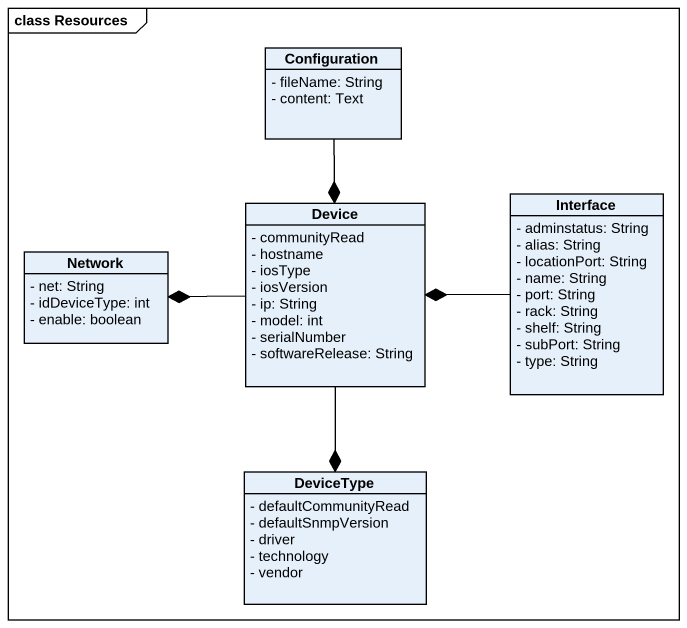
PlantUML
@startuml
mainframe class Resources
hide circle
hide empty members
skinparam classAttributeIconSize 0
class Configuration {
  - fileName: String
  - content: Text
}
class Device {
  - communityRead
  - hostname
  - iosType
  - iosVersion
  - ip: String
  - model: int
  - serialNumber
  - softwareRelease: String
}
class "Interface" as Interface_ {
  - adminstatus: String
  - alias: String
  - locationPort: String
  - name: String
  - port: String
  - rack: String
  - shelf: String
  - subPort: String
  - type: String
}
class "Network" as Network_ {
  - net: String
  - idDeviceType: int
  - enable: boolean
}
class DeviceType {
  - defaultCommunityRead
  - defaultSnmpVersion
  - driver
  - technology
  - vendor
}
Configuration --* Device
Device -left-* Network_
Device --* DeviceType
Interface_ -left-* Device
@enduml
